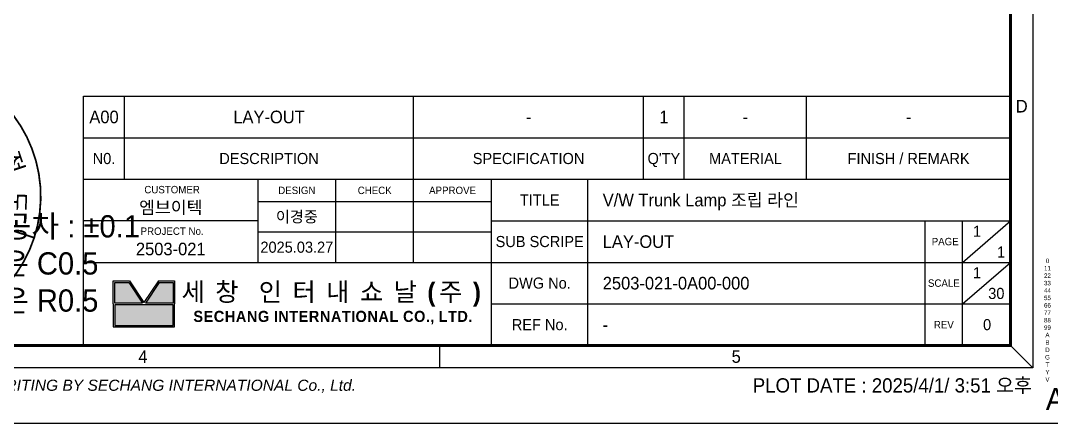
# Model space of a CAD drawing. Header units: inches. Extents: x 0 to 23821, y 0 to 11279.
# Drawn here: x 8265 to 12435, y 0 to 1629 of the extents above; entities that cross this region are included whole.
import ezdxf
from ezdxf.enums import TextEntityAlignment as Align

# ---------------------------------------------------------------- set-up
doc = ezdxf.new("R2010")
doc.units = ezdxf.units.IN
doc.header["$LTSCALE"] = 10
doc.header["$MEASUREMENT"] = 0
for name, pattern in [('CENTER', [2, 1.25, -0.25, 0.25, -0.25]), ('HIDDEN', [0.375, 0.25, -0.125]), ('PHANTOM', [2.5, 1.25, -0.25, 0.25, -0.25, 0.25, -0.25])]:
    doc.linetypes.add(name, pattern=pattern)
for name, color, linetype in [('11', 1, 'CENTER'), ('22', 2, 'HIDDEN'), ('44', 4, 'Continuous'), ('55', 5, 'Continuous'), ('66', 6, 'PHANTOM'), ('77', 40, 'HIDDEN'), ('99', 181, 'Continuous'), ('A', 8, 'Continuous'), ('B', 123, 'Continuous'), ('D', 3, 'Continuous'), ('G', 231, 'Continuous'), ('T', 3, 'Continuous'), ('V', 1, 'Continuous'), ('Y', 60, 'Continuous')]:
    doc.layers.add(name, color=color, linetype=linetype)
doc.layers.add('33', color=3, linetype='PHANTOM', lineweight=9)
doc.layers.add('88', color=35, linetype='Continuous', lineweight=5)
doc.styles.add('SCI', font='')
doc.styles.get('SCI').set_extended_font_data('Gulim')

# ---------------------------------------------------------------- blocks, each defined once
blk = doc.blocks.new('A$C82e70aa9')
h = blk.add_hatch(color=5)
h.dxf.hatch_style = 1
h.paths.add_polyline_path([(290.08, -278.01), (288.21, -278.01), (288.21, -280.8), (291.94, -280.8)])
h.paths.add_polyline_path([(296.06, -278.01), (294.19, -278.01), (292.33, -280.8), (296.06, -280.8)])
h.paths.add_polyline_path([(296.06, -281), (288.21, -281), (288.21, -283.79), (296.06, -283.79)])
for p, q in [((284, -252.9), (409, -252.9)), ((284, -286.5), (284, -252.9)), ((409, -252.9), (409, -286.5)), ((284, -258.5), (409, -258.5)), ((284, -264.1), (409, -264.1)), ((307.5, -264.1), (307.5, -275.3)), ((318, -275.3), (318, -264.1)), ((328.5, -275.3), (328.5, -264.1)), ((339, -286.5), (339, -264.1)), ((307.5, -267.1), (339, -267.1)), ((397.5, -286.5), (397.5, -269.7)), ((402.5, -275.3), (409, -269.7)), ((402.5, -286.5), (402.5, -269.7)), ((284, -275.3), (409, -275.3)), ((402.5, -280.9), (409, -275.3)), ((288, -280.9), (288, -277.8)), ((288, -277.8), (290.19, -277.8)), ((290.19, -277.8), (292.13, -280.71)), ((294.08, -277.8), (292.13, -280.71)), ((294.08, -277.8), (296.27, -277.8)), ((296.27, -277.8), (296.27, -280.9)), ((288.21, -280.8), (288.21, -278.01)), ((288.21, -278.01), (290.08, -278.01)), ((290.08, -278.01), (291.94, -280.8)), ((294.19, -278.01), (292.33, -280.8)), ((294.19, -278.01), (296.06, -278.01)), ((296.06, -278.01), (296.06, -280.8)), ((288, -280.9), (288, -284)), ((291.94, -280.8), (288.21, -280.8)), ((296.06, -281), (288.21, -281)), ((288.21, -281), (288.21, -283.79)), ((296.06, -280.8), (292.33, -280.8)), ((296.06, -283.79), (296.06, -281)), ((296.27, -284), (296.27, -280.9)), ((288, -284), (296.27, -284)), ((288.21, -283.79), (296.06, -283.79)), ((284, -286.5), (409, -286.5))]:
    blk.add_line(p, q)
at = {"color": 2}
for p, q in [((332, -286.5), (332, -289.5)), ((409, -286.5), (412, -289.5))]:
    blk.add_line(p, q, dxfattribs=at)
at = {"color": 1}
blk.add_lwpolyline([(0, 0), (420, 0), (420, -297), (0, -297)], close=True, dxfattribs=at)
at = {"color": 2}
blk.add_lwpolyline([(12, -7.5), (412, -7.5), (412, -289.5), (12, -289.5)], close=True, dxfattribs=at)
at = {"const_width": 0.4}
blk.add_lwpolyline([(15, -10.5), (409, -10.5), (409, -286.5), (15, -286.5)], close=True, dxfattribs=at)
at = {"layer": 'D'}
for p, q in [((289.5, -258.5), (289.5, -252.9)), ((328.5, -258.5), (328.5, -252.9)), ((359.5, -258.5), (359.5, -252.9)), ((365, -258.5), (365, -252.9)), ((381.5, -258.5), (381.5, -252.9)), ((289.5, -264.1), (289.5, -258.5)), ((328.5, -264.1), (328.5, -258.5)), ((359.5, -264.1), (359.5, -258.5)), ((365, -264.1), (365, -258.5)), ((381.5, -264.1), (381.5, -258.5)), ((352, -286.5), (352, -264.1)), ((307.5, -269.7), (284, -269.7)), ((339, -269.7), (409, -269.7)), ((307.5, -271.2), (339, -271.2)), ((339, -280.9), (409, -280.9))]:
    blk.add_line(p, q, dxfattribs=at)
at = {"style": 'SCI'}
for s, height, p in [('N0.', 1.5, (286.75, -261.3)), ('DESCRIPTION', 1.5, (309, -261.3)), ('SPECIFICATION', 1.5, (344, -261.3)), ("Q'TY", 1.5, (362.25, -261.3)), ('MATERIAL', 1.5, (373.25, -261.3)), ('FINISH / REMARK', 1.5, (395.25, -261.3)), ('이경중', 1.5, (312.75, -269.15)), ('0', 0.6, (413.97, -275.09))]:
    blk.add_text(s, height=height, dxfattribs=at).set_placement(p, align=Align.MIDDLE_CENTER)
at = {"linetype": 'Continuous', "style": 'SCI'}
blk.add_text('PLOT DATE : 2025/4/1/ 3:51 오후', height=1.92, dxfattribs=at).set_placement((411.86, -292.84), align=Align.RIGHT)
at = {"color": 2, "style": 'SCI'}
blk.add_text('A3', height=3, dxfattribs=at).set_placement((418.55, -296.11), align=Align.BOTTOM_RIGHT)
at = {"color": 2, "attachment_point": 5, "style": 'SCI'}
for s, insert, char_height, width in [('D', (410.5, -254.25), 1.7, 3), ('1. 일반 기계 가공 공차 : ±0.1\\P2. 지정하지 않은 C0.5\\P3. 지정하지 않은 R0.5', (267.28, -275.6), 3, 83.5818), ('4', (292, -288), 1.7, 80), ('5', (372, -288), 1.7, 80)]:
    blk.add_mtext(s, dxfattribs=dict(at, insert=insert, char_height=char_height, width=width))
at = {"style": 'SCI'}
for s, insert, char_height, width, attachment_point in [(' CUSTOMER', (295.75, -265.5), 1, 23.5, 5), ('DESIGN', (312.75, -265.6), 1, 10.5, 5), ('CHECK', (323.25, -265.6), 1, 10.5, 5), ('APPROVE', (333.75, -265.6), 1, 10.5, 5), ('TITLE', (345.5, -266.9), 1.5, 13, 5), (' PROJECT No.', (295.75, -271.1), 1, 23.5, 5), ('\\pi1.42726;1', (402.5, -271.1), 1.5, 3.25, 4), ('SUB SCRIPE', (345.5, -272.5), 1.5, 13, 5), (' PAGE', (400, -272.5), 1, 5, 5), ('\\pi1.42726;1', (405.75, -273.9), 1.5, 3.25, 4), ('\\pi1.42726;1', (402.5, -276.7), 1.5, 3.25, 4), ('{\\fGulim|b1|i0|c129|p50;\\T1.45;세창 인터내쇼날(주)}', (317.63, -279.65), 2.5, 38.7333, 5), ('DWG No.', (345.5, -278.1), 1.5, 13, 5), ('SCALE', (400, -278.1), 1, 5, 5), ('{\\fGulim|b1|i0|c129|p50;\\T1.05;SECHANG INTERNATIONAL CO., LTD.}', (317.63, -282.75), 1.5, 38.7333, 5), ('REF No.', (345.5, -283.7), 1.5, 13, 5), ('REV', (400, -283.7), 1, 5, 5)]:
    blk.add_mtext(s, dxfattribs=dict(at, insert=insert, char_height=char_height, width=width, attachment_point=attachment_point))
at = {"color": 3, "insert": (12, -292), "char_height": 1.5, "width": 400.0238, "attachment_point": 4, "style": 'SCI'}
blk.add_mtext('{\\fArial|b0|i1|c0|p34;THIS DRAWING CONTAINS CONFIDENTIAL INFORMATION PROPRIETARY TO SECHANG INTERNATIONAL Co., Ltd.   IT MUST NOT BE REPRODUCED OR DISCLOSED TO OTHERS OR USED IN  ANY OTHER WAY IN WHOLE OR PART EXCEPT AN AUTHORIZED IN WRITING BY SECHANG INTERNATIONAL Co., Ltd.  }', dxfattribs=at)
at = {"layer": '11', "style": 'SCI'}
blk.add_text('11', height=0.6, dxfattribs=at).set_placement((413.97, -276.09), align=Align.MIDDLE_CENTER)
at = {"layer": '22', "style": 'SCI'}
blk.add_text('22', height=0.6, dxfattribs=at).set_placement((413.97, -277.09), align=Align.MIDDLE_CENTER)
at = {"layer": '33', "style": 'SCI'}
blk.add_text('33', height=0.6, dxfattribs=at).set_placement((413.97, -278.09), align=Align.MIDDLE_CENTER)
at = {"layer": '44', "style": 'SCI'}
blk.add_text('44', height=0.6, dxfattribs=at).set_placement((413.97, -279.09), align=Align.MIDDLE_CENTER)
at = {"layer": '55', "style": 'SCI'}
blk.add_text('55', height=0.6, dxfattribs=at).set_placement((413.97, -280.09), align=Align.MIDDLE_CENTER)
at = {"layer": '66', "style": 'SCI'}
blk.add_text('66', height=0.6, dxfattribs=at).set_placement((413.97, -281.09), align=Align.MIDDLE_CENTER)
at = {"layer": '77', "style": 'SCI'}
blk.add_text('77', height=0.6, dxfattribs=at).set_placement((413.97, -282.09), align=Align.MIDDLE_CENTER)
at = {"layer": '88', "style": 'SCI'}
blk.add_text('88', height=0.6, dxfattribs=at).set_placement((413.97, -283.09), align=Align.MIDDLE_CENTER)
at = {"layer": '99', "style": 'SCI'}
blk.add_text('99', height=0.6, dxfattribs=at).set_placement((413.97, -284.09), align=Align.MIDDLE_CENTER)
at = {"layer": 'A', "style": 'SCI'}
blk.add_text('A', height=0.6, dxfattribs=at).set_placement((413.97, -285.09), align=Align.MIDDLE_CENTER)
at = {"layer": 'B', "style": 'SCI'}
blk.add_text('B', height=0.6, dxfattribs=at).set_placement((413.97, -286.09), align=Align.MIDDLE_CENTER)
at = {"layer": 'D', "style": 'SCI'}
blk.add_text('D', height=0.6, dxfattribs=at).set_placement((413.97, -287.09), align=Align.MIDDLE_CENTER)
at = {"layer": 'G', "style": 'SCI'}
blk.add_text('G', height=0.6, dxfattribs=at).set_placement((413.97, -288.09), align=Align.MIDDLE_CENTER)
at = {"layer": 'T', "style": 'SCI'}
blk.add_text('T', height=0.6, dxfattribs=at).set_placement((413.97, -289.09), align=Align.MIDDLE_CENTER)
at = {"layer": 'V', "style": 'SCI'}
blk.add_text('V', height=0.6, dxfattribs=at).set_placement((413.97, -291.09), align=Align.MIDDLE_CENTER)
at = {"layer": 'Y', "style": 'SCI'}
blk.add_text('Y', height=0.6, dxfattribs=at).set_placement((413.97, -290.09), align=Align.MIDDLE_CENTER)
blk = doc.blocks.new('A$Cfcabff0c')
at = {"color": 1, "true_color": 0xff0001, "const_width": 0.2}
for points in [[(8.82, 12.14), (5.88, 8.09, 0.32492), (-5.88, 8.09), (-8.82, 12.14, -0.32492)], [(-8.82, 12.14), (-5.88, 8.09, 0.32492), (-9.51, -3.09), (-14.27, -4.64, -0.32492)], [(14.27, -4.64), (9.51, -3.09, 0.32492), (5.88, 8.09), (8.82, 12.14, -0.32492)], [(-14.27, -4.64), (-9.51, -3.09, 0.32492), (0, -10), (0, -15, -0.32492)], [(0, -15), (0, -10, 0.32492), (9.51, -3.09), (14.27, -4.64, -0.32492)]]:
    blk.add_lwpolyline(points, format="xyb", close=True, dxfattribs=at)
blk = doc.blocks.new('A$C6467c58f')
blk.add_blockref('A$Cfcabff0c', (0, 0))
at = {"char_height": 2, "width": 4.1233, "attachment_point": 5, "style": 'SCI'}
for s, insert, rotation in [('제', (-4.43, 11.58), 20), ('도', (4.43, 11.58), 340), ('도', (-9.65, 7.79), 52), ('수', (9.65, 7.79), 308), ('인', (-11.76, 3.89), 72), ('정', (11.8, 3.77), 288), ('승', (-12.39, -0.63), 92), ('도', (12.39, -0.63), 268), ('도', (-10.39, -6.77), 124), ('참', (10.39, -6.77), 236), ('적', (-7.33, -9.98), 144), ('고', (7.23, -10.06), 216), ('견', (-3.23, -11.98), 164), ('도', (3.23, -11.98), 196)]:
    blk.add_mtext(s, dxfattribs=dict(at, insert=insert, rotation=rotation))
at = {"insert": (0.06, 12.39), "char_height": 2, "width": 4.1233, "attachment_point": 5, "style": 'SCI'}
blk.add_mtext('작', dxfattribs=at)

msp = doc.modelspace()

# ---------------------------------------------------------------- block references
for name, p, xscale, yscale, zscale in [('A$C82e70aa9', (0, 8910), 30, 30, 30), ('A$C6467c58f', (7806.35065254, 917.82369351), 35.99999999999999, 35.99999999999999, 35.99999999999999)]:
    msp.add_blockref(name, p, dxfattribs=dict(xscale=xscale, yscale=yscale, zscale=zscale))

# ---------------------------------------------------------------- texts
at = {"style": 'SCI'}
for s, height, p in [('A00', 51, (8602.5, 1239)), ('LAY-OUT', 51, (9270, 1239)), ('1', 51, (10867.5, 1239)), ('-', 51, (11197.5, 1239)), ('-', 51, (11857.5, 1239)), ('엠브이텍', 51, (8872.5, 873.10722018)), ('2503-021', 51, (8872.5, 705.10722018)), ('2025.03.27', 45, (9382.5, 712.5))]:
    msp.add_text(s, height=height, dxfattribs=at).set_placement(p, align=Align.MIDDLE_CENTER)
for s, p in [('V/W Trunk Lamp 조립 라인', (10620, 903)), ('LAY-OUT', (10620, 735)), ('2503-021-0A00-000', (10620, 567)), ('-', (10620, 399))]:
    msp.add_text(s, height=51, dxfattribs=at).set_placement(p, align=Align.MIDDLE_LEFT)
msp.add_text('30', height=45, dxfattribs=at).set_placement((12179.53833966, 503.00932091))
for s, insert, char_height, width, attachment_point in [('-', (10320, 1239), 51, 930, 5), ('\\pi83.65846;0', (12075, 399), 45, 195, 4)]:
    msp.add_mtext(s, dxfattribs=dict(at, insert=insert, char_height=char_height, width=width, attachment_point=attachment_point))

doc.saveas('drawing.dxf')
